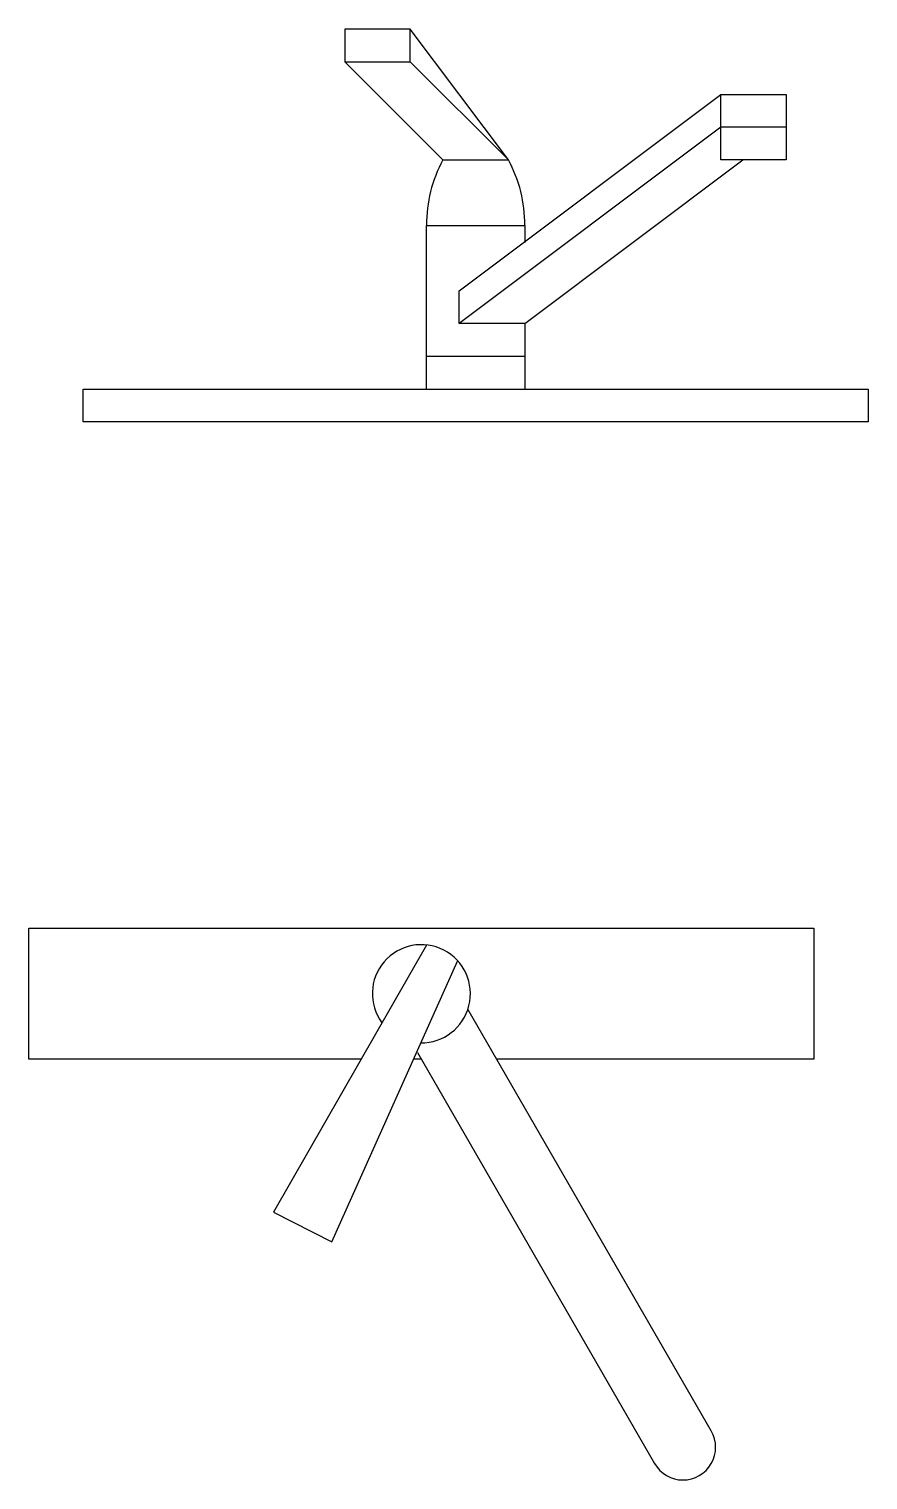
# Model space of a CAD drawing. Extents: x 222.6 to 235.4, y 277.2 to 299.3.
import ezdxf

# ---------------------------------------------------------------- set-up
doc = ezdxf.new("R2010")
doc.units = 0
doc.header["$MEASUREMENT"] = 0

# ---------------------------------------------------------------- blocks, each defined once
blk = doc.blocks.new('Faucet - single handle front')
for p, q in [((-2, 6), (-2, 5.5)), ((-1, 6), (-2, 6)), ((-1, 5.5), (-1, 6)), ((0.5, 4), (-1, 6)), ((-0.5, 4), (-2, 5.5)), ((-2, 5.5), (-1, 5.5)), ((-1, 5.5), (0.5, 4)), ((-0.25, 2), (3.75, 5)), ((3.75, 4.5), (3.75, 5)), ((3.75, 5), (4.75, 5)), ((4.75, 5), (4.75, 4.5)), ((3.75, 4.5), (-0.25, 1.5)), ((3.75, 4), (3.75, 4.5)), ((4.75, 4.5), (3.75, 4.5)), ((4.75, 4.5), (4.75, 4)), ((-0.5, 4), (0.5, 4)), ((0.75, 1.5), (4.08742, 4.003)), ((4.75, 4), (3.75, 4)), ((-0.75, 3), (0.75, 3)), ((-0.75, 0.5), (-0.75, 3)), ((0.75, 3), (0.75, 2.7386)), ((-0.25, 1.5), (-0.25, 2)), ((0.75, 1.5), (-0.25, 1.5)), ((0.75, 1.5), (0.75, 0.5)), ((-0.75, 1), (0.75, 1))]:
    blk.add_line(p, q)
blk.add_lwpolyline([(-6, 0), (-6, 0.5), (6, 0.5), (6, 0)], close=True)
for centre, start, end in [((1.25426, 3.0302), 151.0646, 180.8629), ((-1.25426, 3.0302), 359.1371, 28.93536)]:
    blk.add_arc(centre, 2.00448, start, end)
blk = doc.blocks.new('Faucet - single handle top')
for p, q in [((0.079, -0.26), (-2.261, -4.337)), ((-1.37, -4.791), (0.551, -0.504)), ((4.433, -7.678), (0.718, -1.244)), ((-0.06, -1.896), (3.567, -8.178)), ((-2.261, -4.337), (-1.37, -4.791))]:
    blk.add_line(p, q)
for points in [[(-0.918, -2), (-6, -2), (-6, 0), (6, 0), (6, -2), (1.157, -2)], [(-0.007, -2), (-0.117, -2)]]:
    blk.add_lwpolyline(points)
for centre, radius, start, end in [((0, -1), 0.75, 269.2246, 216.2304), ((4, -7.928), 0.5, 210, 30)]:
    blk.add_arc(centre, radius, start, end)

msp = doc.modelspace()

# ---------------------------------------------------------------- block references
for name, p in [('Faucet - single handle front', (229.41, 293.348)), ('Faucet - single handle top', (228.58, 285.609))]:
    msp.add_blockref(name, p)

doc.saveas('drawing.dxf')
